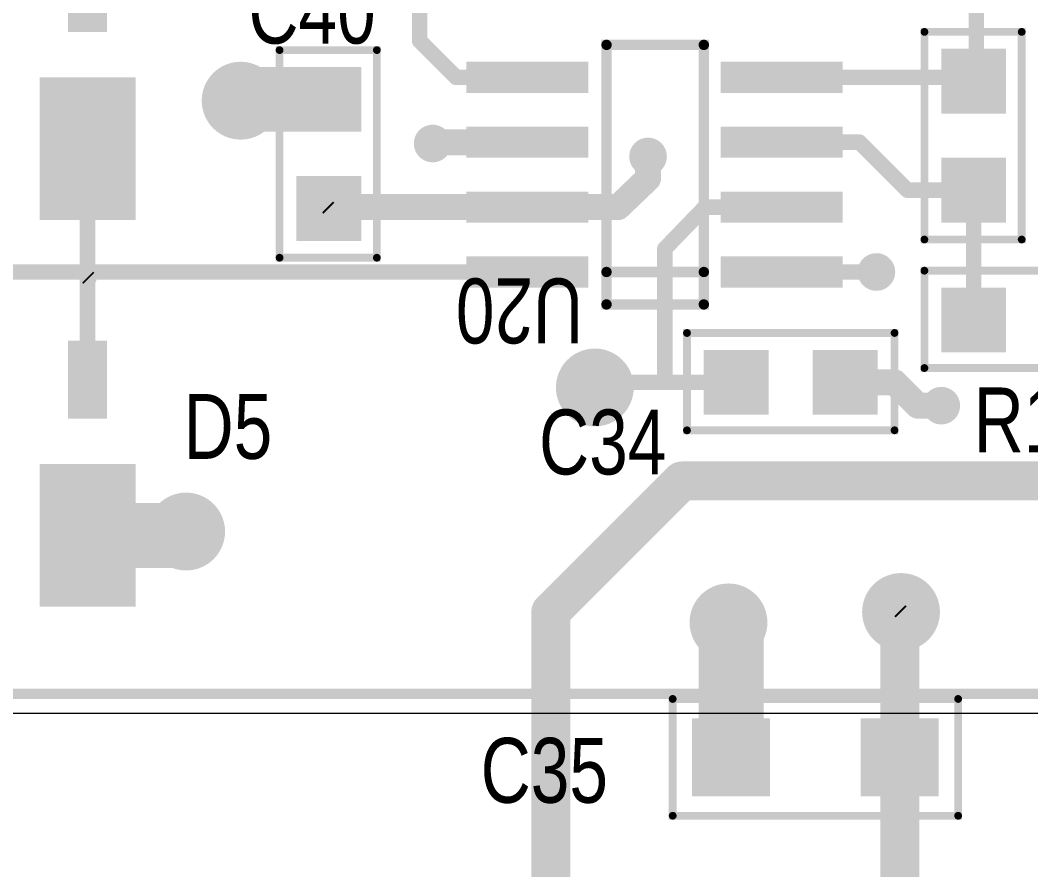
# Model space of a CAD drawing. Extents: x 0 to 8.76, y 0.02 to 4.83.
# Drawn here: x 2.497 to 3.276, y 2.21 to 2.865 of the extents above; entities that cross this region are included whole.
import ezdxf

# ---------------------------------------------------------------- set-up
doc = ezdxf.new("R2010")
doc.units = 0

msp = doc.modelspace()

# ---------------------------------------------------------------- linework, layer by layer
at = {"const_width": 0.001}
msp.add_lwpolyline([(1.051, 2.331), (8.563, 2.331), (8.563, 4.484), (1.051, 4.484), (1.051, 2.331)], close=True, dxfattribs=at)
at = {"layer": 'DRL'}
for points, const_width in [([(2.657, 2.803, 1), (2.677, 2.803, 1)], 0.02), ([(2.657, 2.803, 1), (2.677, 2.803, 1)], 0.02), ([(2.657, 2.803, 1), (2.677, 2.803, 1)], 0.02), ([(2.81, 2.77, 1), (2.82, 2.77, 1)], 0.01), ([(2.81, 2.77, 1), (2.82, 2.77, 1)], 0.01), ([(2.976, 2.76, 1), (2.986, 2.76, 1)], 0.01), ([(3.152, 2.671, 1), (3.162, 2.671, 1)], 0.01), ([(2.93, 2.582, 1), (2.95, 2.582, 1)], 0.02), ([(2.93, 2.582, 1), (2.95, 2.582, 1)], 0.02), ([(3.202, 2.568, 1), (3.212, 2.568, 1)], 0.01), ([(3.202, 2.568, 1), (3.212, 2.568, 1)], 0.01), ([(3.202, 2.568, 1), (3.212, 2.568, 1)], 0.01), ([(2.615, 2.471, 1), (2.635, 2.471, 1)], 0.02), ([(2.615, 2.471, 1), (2.635, 2.471, 1)], 0.02), ([(3.166, 2.409, 1), (3.186, 2.409, 1)], 0.02), ([(3.033, 2.401, 1), (3.053, 2.401, 1)], 0.02), ([(3.033, 2.401, 1), (3.053, 2.401, 1)], 0.02), ([(3.033, 2.401, 1), (3.053, 2.401, 1)], 0.02)]:
    msp.add_lwpolyline(points, format="xyb", close=True, dxfattribs=dict(at, const_width=const_width))
at = {"layer": 'FAB'}
for points, const_width in [([(2.657, 2.803, 1), (2.677, 2.803, 1)], 0.02), ([(2.657, 2.803, 1), (2.677, 2.803, 1)], 0.02), ([(2.657, 2.803, 1), (2.677, 2.803, 1)], 0.02), ([(2.81, 2.77, 1), (2.82, 2.77, 1)], 0.01), ([(2.81, 2.77, 1), (2.82, 2.77, 1)], 0.01), ([(2.976, 2.76, 1), (2.986, 2.76, 1)], 0.01), ([(3.152, 2.671, 1), (3.162, 2.671, 1)], 0.01), ([(2.93, 2.582, 1), (2.95, 2.582, 1)], 0.02), ([(2.93, 2.582, 1), (2.95, 2.582, 1)], 0.02), ([(3.202, 2.568, 1), (3.212, 2.568, 1)], 0.01), ([(3.202, 2.568, 1), (3.212, 2.568, 1)], 0.01), ([(3.202, 2.568, 1), (3.212, 2.568, 1)], 0.01), ([(2.615, 2.471, 1), (2.635, 2.471, 1)], 0.02), ([(2.615, 2.471, 1), (2.635, 2.471, 1)], 0.02), ([(3.166, 2.409, 1), (3.186, 2.409, 1)], 0.02), ([(3.033, 2.401, 1), (3.053, 2.401, 1)], 0.02), ([(3.033, 2.401, 1), (3.053, 2.401, 1)], 0.02), ([(3.033, 2.401, 1), (3.053, 2.401, 1)], 0.02)]:
    msp.add_lwpolyline(points, format="xyb", close=True, dxfattribs=dict(at, const_width=const_width))
at = {"layer": 'GND'}
for points, const_width in [([(2.655, 2.803, 1), (2.679, 2.803, 1)], 0.025), ([(2.655, 2.803, 1), (2.679, 2.803, 1)], 0.025), ([(2.655, 2.803, 1), (2.679, 2.803, 1)], 0.025), ([(2.809, 2.77, 1), (2.821, 2.77, 1)], 0.012), ([(2.809, 2.77, 1), (2.821, 2.77, 1)], 0.012), ([(2.975, 2.76, 1), (2.987, 2.76, 1)], 0.012), ([(3.151, 2.671, 1), (3.163, 2.671, 1)], 0.012), ([(2.928, 2.582, 1), (2.952, 2.582, 1)], 0.025), ([(2.928, 2.582, 1), (2.952, 2.582, 1)], 0.025), ([(3.201, 2.568, 1), (3.213, 2.568, 1)], 0.012), ([(3.201, 2.568, 1), (3.213, 2.568, 1)], 0.012), ([(3.201, 2.568, 1), (3.213, 2.568, 1)], 0.012), ([(2.613, 2.471, 1), (2.637, 2.471, 1)], 0.025), ([(2.613, 2.471, 1), (2.637, 2.471, 1)], 0.025), ([(3.164, 2.409, 1), (3.188, 2.409, 1)], 0.025), ([(3.031, 2.401, 1), (3.055, 2.401, 1)], 0.025), ([(3.031, 2.401, 1), (3.055, 2.401, 1)], 0.025), ([(3.031, 2.401, 1), (3.055, 2.401, 1)], 0.025)]:
    msp.add_lwpolyline(points, format="xyb", close=True, dxfattribs=dict(at, const_width=const_width))
at = {"layer": 'I10'}
for points, const_width in [([(2.655, 2.803, 1), (2.679, 2.803, 1)], 0.025), ([(2.655, 2.803, 1), (2.679, 2.803, 1)], 0.025), ([(2.655, 2.803, 1), (2.679, 2.803, 1)], 0.025), ([(2.809, 2.77, 1), (2.821, 2.77, 1)], 0.012), ([(2.809, 2.77, 1), (2.821, 2.77, 1)], 0.012), ([(2.975, 2.76, 1), (2.987, 2.76, 1)], 0.012), ([(3.151, 2.671, 1), (3.163, 2.671, 1)], 0.012), ([(2.928, 2.582, 1), (2.952, 2.582, 1)], 0.025), ([(2.928, 2.582, 1), (2.952, 2.582, 1)], 0.025), ([(3.201, 2.568, 1), (3.213, 2.568, 1)], 0.012), ([(3.201, 2.568, 1), (3.213, 2.568, 1)], 0.012), ([(3.201, 2.568, 1), (3.213, 2.568, 1)], 0.012), ([(2.613, 2.471, 1), (2.637, 2.471, 1)], 0.025), ([(2.613, 2.471, 1), (2.637, 2.471, 1)], 0.025), ([(3.164, 2.409, 1), (3.188, 2.409, 1)], 0.025), ([(3.031, 2.401, 1), (3.055, 2.401, 1)], 0.025), ([(3.031, 2.401, 1), (3.055, 2.401, 1)], 0.025), ([(3.031, 2.401, 1), (3.055, 2.401, 1)], 0.025)]:
    msp.add_lwpolyline(points, format="xyb", close=True, dxfattribs=dict(at, const_width=const_width))
at = {"layer": 'I11'}
for points, const_width in [([(2.655, 2.803, 1), (2.679, 2.803, 1)], 0.025), ([(2.655, 2.803, 1), (2.679, 2.803, 1)], 0.025), ([(2.655, 2.803, 1), (2.679, 2.803, 1)], 0.025), ([(2.809, 2.77, 1), (2.821, 2.77, 1)], 0.012), ([(2.809, 2.77, 1), (2.821, 2.77, 1)], 0.012), ([(2.975, 2.76, 1), (2.987, 2.76, 1)], 0.012), ([(3.151, 2.671, 1), (3.163, 2.671, 1)], 0.012), ([(2.928, 2.582, 1), (2.952, 2.582, 1)], 0.025), ([(2.928, 2.582, 1), (2.952, 2.582, 1)], 0.025), ([(3.201, 2.568, 1), (3.213, 2.568, 1)], 0.012), ([(3.201, 2.568, 1), (3.213, 2.568, 1)], 0.012), ([(3.201, 2.568, 1), (3.213, 2.568, 1)], 0.012), ([(2.613, 2.471, 1), (2.637, 2.471, 1)], 0.025), ([(2.613, 2.471, 1), (2.637, 2.471, 1)], 0.025), ([(3.164, 2.409, 1), (3.188, 2.409, 1)], 0.025), ([(3.031, 2.401, 1), (3.055, 2.401, 1)], 0.025), ([(3.031, 2.401, 1), (3.055, 2.401, 1)], 0.025), ([(3.031, 2.401, 1), (3.055, 2.401, 1)], 0.025)]:
    msp.add_lwpolyline(points, format="xyb", close=True, dxfattribs=dict(at, const_width=const_width))
at = {"layer": 'I12'}
for points, const_width in [([(2.655, 2.803, 1), (2.679, 2.803, 1)], 0.025), ([(2.655, 2.803, 1), (2.679, 2.803, 1)], 0.025), ([(2.655, 2.803, 1), (2.679, 2.803, 1)], 0.025), ([(2.809, 2.77, 1), (2.821, 2.77, 1)], 0.012), ([(2.809, 2.77, 1), (2.821, 2.77, 1)], 0.012), ([(2.975, 2.76, 1), (2.987, 2.76, 1)], 0.012), ([(3.151, 2.671, 1), (3.163, 2.671, 1)], 0.012), ([(2.928, 2.582, 1), (2.952, 2.582, 1)], 0.025), ([(2.928, 2.582, 1), (2.952, 2.582, 1)], 0.025), ([(3.201, 2.568, 1), (3.213, 2.568, 1)], 0.012), ([(3.201, 2.568, 1), (3.213, 2.568, 1)], 0.012), ([(3.201, 2.568, 1), (3.213, 2.568, 1)], 0.012), ([(2.613, 2.471, 1), (2.637, 2.471, 1)], 0.025), ([(2.613, 2.471, 1), (2.637, 2.471, 1)], 0.025), ([(3.164, 2.409, 1), (3.188, 2.409, 1)], 0.025), ([(3.031, 2.401, 1), (3.055, 2.401, 1)], 0.025), ([(3.031, 2.401, 1), (3.055, 2.401, 1)], 0.025), ([(3.031, 2.401, 1), (3.055, 2.401, 1)], 0.025)]:
    msp.add_lwpolyline(points, format="xyb", close=True, dxfattribs=dict(at, const_width=const_width))
at = {"layer": 'IN3'}
for points, const_width in [([(2.655, 2.803, 1), (2.679, 2.803, 1)], 0.025), ([(2.655, 2.803, 1), (2.679, 2.803, 1)], 0.025), ([(2.655, 2.803, 1), (2.679, 2.803, 1)], 0.025), ([(2.809, 2.77, 1), (2.821, 2.77, 1)], 0.012), ([(2.809, 2.77, 1), (2.821, 2.77, 1)], 0.012), ([(2.975, 2.76, 1), (2.987, 2.76, 1)], 0.012), ([(3.151, 2.671, 1), (3.163, 2.671, 1)], 0.012), ([(2.928, 2.582, 1), (2.952, 2.582, 1)], 0.025), ([(2.928, 2.582, 1), (2.952, 2.582, 1)], 0.025), ([(3.201, 2.568, 1), (3.213, 2.568, 1)], 0.012), ([(3.201, 2.568, 1), (3.213, 2.568, 1)], 0.012), ([(3.201, 2.568, 1), (3.213, 2.568, 1)], 0.012), ([(2.613, 2.471, 1), (2.637, 2.471, 1)], 0.025), ([(2.613, 2.471, 1), (2.637, 2.471, 1)], 0.025), ([(3.164, 2.409, 1), (3.188, 2.409, 1)], 0.025), ([(3.031, 2.401, 1), (3.055, 2.401, 1)], 0.025), ([(3.031, 2.401, 1), (3.055, 2.401, 1)], 0.025), ([(3.031, 2.401, 1), (3.055, 2.401, 1)], 0.025)]:
    msp.add_lwpolyline(points, format="xyb", close=True, dxfattribs=dict(at, const_width=const_width))
at = {"layer": 'IN4'}
for points, const_width in [([(2.655, 2.803, 1), (2.679, 2.803, 1)], 0.025), ([(2.655, 2.803, 1), (2.679, 2.803, 1)], 0.025), ([(2.655, 2.803, 1), (2.679, 2.803, 1)], 0.025), ([(2.809, 2.77, 1), (2.821, 2.77, 1)], 0.012), ([(2.809, 2.77, 1), (2.821, 2.77, 1)], 0.012), ([(2.975, 2.76, 1), (2.987, 2.76, 1)], 0.012), ([(3.151, 2.671, 1), (3.163, 2.671, 1)], 0.012), ([(2.928, 2.582, 1), (2.952, 2.582, 1)], 0.025), ([(2.928, 2.582, 1), (2.952, 2.582, 1)], 0.025), ([(3.201, 2.568, 1), (3.213, 2.568, 1)], 0.012), ([(3.201, 2.568, 1), (3.213, 2.568, 1)], 0.012), ([(3.201, 2.568, 1), (3.213, 2.568, 1)], 0.012), ([(2.613, 2.471, 1), (2.637, 2.471, 1)], 0.025), ([(2.613, 2.471, 1), (2.637, 2.471, 1)], 0.025), ([(3.164, 2.409, 1), (3.188, 2.409, 1)], 0.025), ([(3.031, 2.401, 1), (3.055, 2.401, 1)], 0.025), ([(3.031, 2.401, 1), (3.055, 2.401, 1)], 0.025), ([(3.031, 2.401, 1), (3.055, 2.401, 1)], 0.025)]:
    msp.add_lwpolyline(points, format="xyb", close=True, dxfattribs=dict(at, const_width=const_width))
at = {"layer": 'IN5'}
for points, const_width in [([(2.655, 2.803, 1), (2.679, 2.803, 1)], 0.025), ([(2.655, 2.803, 1), (2.679, 2.803, 1)], 0.025), ([(2.655, 2.803, 1), (2.679, 2.803, 1)], 0.025), ([(2.809, 2.77, 1), (2.821, 2.77, 1)], 0.012), ([(2.809, 2.77, 1), (2.821, 2.77, 1)], 0.012), ([(2.975, 2.76, 1), (2.987, 2.76, 1)], 0.012), ([(3.151, 2.671, 1), (3.163, 2.671, 1)], 0.012), ([(2.928, 2.582, 1), (2.952, 2.582, 1)], 0.025), ([(2.928, 2.582, 1), (2.952, 2.582, 1)], 0.025), ([(3.201, 2.568, 1), (3.213, 2.568, 1)], 0.012), ([(3.201, 2.568, 1), (3.213, 2.568, 1)], 0.012), ([(3.201, 2.568, 1), (3.213, 2.568, 1)], 0.012), ([(2.613, 2.471, 1), (2.637, 2.471, 1)], 0.025), ([(2.613, 2.471, 1), (2.637, 2.471, 1)], 0.025), ([(3.164, 2.409, 1), (3.188, 2.409, 1)], 0.025), ([(3.031, 2.401, 1), (3.055, 2.401, 1)], 0.025), ([(3.031, 2.401, 1), (3.055, 2.401, 1)], 0.025), ([(3.031, 2.401, 1), (3.055, 2.401, 1)], 0.025)]:
    msp.add_lwpolyline(points, format="xyb", close=True, dxfattribs=dict(at, const_width=const_width))
at = {"layer": 'IN6'}
for points, const_width in [([(2.655, 2.803, 1), (2.679, 2.803, 1)], 0.025), ([(2.655, 2.803, 1), (2.679, 2.803, 1)], 0.025), ([(2.655, 2.803, 1), (2.679, 2.803, 1)], 0.025), ([(2.809, 2.77, 1), (2.821, 2.77, 1)], 0.012), ([(2.809, 2.77, 1), (2.821, 2.77, 1)], 0.012), ([(2.975, 2.76, 1), (2.987, 2.76, 1)], 0.012), ([(3.151, 2.671, 1), (3.163, 2.671, 1)], 0.012), ([(2.928, 2.582, 1), (2.952, 2.582, 1)], 0.025), ([(2.928, 2.582, 1), (2.952, 2.582, 1)], 0.025), ([(3.201, 2.568, 1), (3.213, 2.568, 1)], 0.012), ([(3.201, 2.568, 1), (3.213, 2.568, 1)], 0.012), ([(3.201, 2.568, 1), (3.213, 2.568, 1)], 0.012), ([(2.613, 2.471, 1), (2.637, 2.471, 1)], 0.025), ([(2.613, 2.471, 1), (2.637, 2.471, 1)], 0.025), ([(3.164, 2.409, 1), (3.188, 2.409, 1)], 0.025), ([(3.031, 2.401, 1), (3.055, 2.401, 1)], 0.025), ([(3.031, 2.401, 1), (3.055, 2.401, 1)], 0.025), ([(3.031, 2.401, 1), (3.055, 2.401, 1)], 0.025)]:
    msp.add_lwpolyline(points, format="xyb", close=True, dxfattribs=dict(at, const_width=const_width))
at = {"layer": 'IN7'}
for points, const_width in [([(2.655, 2.803, 1), (2.679, 2.803, 1)], 0.025), ([(2.655, 2.803, 1), (2.679, 2.803, 1)], 0.025), ([(2.655, 2.803, 1), (2.679, 2.803, 1)], 0.025), ([(2.809, 2.77, 1), (2.821, 2.77, 1)], 0.012), ([(2.809, 2.77, 1), (2.821, 2.77, 1)], 0.012), ([(2.975, 2.76, 1), (2.987, 2.76, 1)], 0.012), ([(3.151, 2.671, 1), (3.163, 2.671, 1)], 0.012), ([(2.928, 2.582, 1), (2.952, 2.582, 1)], 0.025), ([(2.928, 2.582, 1), (2.952, 2.582, 1)], 0.025), ([(3.201, 2.568, 1), (3.213, 2.568, 1)], 0.012), ([(3.201, 2.568, 1), (3.213, 2.568, 1)], 0.012), ([(3.201, 2.568, 1), (3.213, 2.568, 1)], 0.012), ([(2.613, 2.471, 1), (2.637, 2.471, 1)], 0.025), ([(2.613, 2.471, 1), (2.637, 2.471, 1)], 0.025), ([(3.164, 2.409, 1), (3.188, 2.409, 1)], 0.025), ([(3.031, 2.401, 1), (3.055, 2.401, 1)], 0.025), ([(3.031, 2.401, 1), (3.055, 2.401, 1)], 0.025), ([(3.031, 2.401, 1), (3.055, 2.401, 1)], 0.025)]:
    msp.add_lwpolyline(points, format="xyb", close=True, dxfattribs=dict(at, const_width=const_width))
at = {"layer": 'IN8'}
for points, const_width in [([(2.655, 2.803, 1), (2.679, 2.803, 1)], 0.025), ([(2.655, 2.803, 1), (2.679, 2.803, 1)], 0.025), ([(2.655, 2.803, 1), (2.679, 2.803, 1)], 0.025), ([(2.809, 2.77, 1), (2.821, 2.77, 1)], 0.012), ([(2.809, 2.77, 1), (2.821, 2.77, 1)], 0.012), ([(2.975, 2.76, 1), (2.987, 2.76, 1)], 0.012), ([(3.151, 2.671, 1), (3.163, 2.671, 1)], 0.012), ([(2.928, 2.582, 1), (2.952, 2.582, 1)], 0.025), ([(2.928, 2.582, 1), (2.952, 2.582, 1)], 0.025), ([(3.201, 2.568, 1), (3.213, 2.568, 1)], 0.012), ([(3.201, 2.568, 1), (3.213, 2.568, 1)], 0.012), ([(3.201, 2.568, 1), (3.213, 2.568, 1)], 0.012), ([(2.613, 2.471, 1), (2.637, 2.471, 1)], 0.025), ([(2.613, 2.471, 1), (2.637, 2.471, 1)], 0.025), ([(3.164, 2.409, 1), (3.188, 2.409, 1)], 0.025), ([(3.031, 2.401, 1), (3.055, 2.401, 1)], 0.025), ([(3.031, 2.401, 1), (3.055, 2.401, 1)], 0.025), ([(3.031, 2.401, 1), (3.055, 2.401, 1)], 0.025)]:
    msp.add_lwpolyline(points, format="xyb", close=True, dxfattribs=dict(at, const_width=const_width))
at = {"layer": 'IN9'}
for points, const_width in [([(2.655, 2.803, 1), (2.679, 2.803, 1)], 0.025), ([(2.655, 2.803, 1), (2.679, 2.803, 1)], 0.025), ([(2.655, 2.803, 1), (2.679, 2.803, 1)], 0.025), ([(2.809, 2.77, 1), (2.821, 2.77, 1)], 0.012), ([(2.809, 2.77, 1), (2.821, 2.77, 1)], 0.012), ([(2.975, 2.76, 1), (2.987, 2.76, 1)], 0.012), ([(3.151, 2.671, 1), (3.163, 2.671, 1)], 0.012), ([(2.928, 2.582, 1), (2.952, 2.582, 1)], 0.025), ([(2.928, 2.582, 1), (2.952, 2.582, 1)], 0.025), ([(3.201, 2.568, 1), (3.213, 2.568, 1)], 0.012), ([(3.201, 2.568, 1), (3.213, 2.568, 1)], 0.012), ([(3.201, 2.568, 1), (3.213, 2.568, 1)], 0.012), ([(2.613, 2.471, 1), (2.637, 2.471, 1)], 0.025), ([(2.613, 2.471, 1), (2.637, 2.471, 1)], 0.025), ([(3.164, 2.409, 1), (3.188, 2.409, 1)], 0.025), ([(3.031, 2.401, 1), (3.055, 2.401, 1)], 0.025), ([(3.031, 2.401, 1), (3.055, 2.401, 1)], 0.025), ([(3.031, 2.401, 1), (3.055, 2.401, 1)], 0.025)]:
    msp.add_lwpolyline(points, format="xyb", close=True, dxfattribs=dict(at, const_width=const_width))
at = {"layer": 'NOT'}
for points, const_width in [([(2.657, 2.803, 1), (2.677, 2.803, 1)], 0.02), ([(2.657, 2.803, 1), (2.677, 2.803, 1)], 0.02), ([(2.657, 2.803, 1), (2.677, 2.803, 1)], 0.02), ([(2.81, 2.77, 1), (2.82, 2.77, 1)], 0.01), ([(2.81, 2.77, 1), (2.82, 2.77, 1)], 0.01), ([(2.976, 2.76, 1), (2.986, 2.76, 1)], 0.01), ([(3.152, 2.671, 1), (3.162, 2.671, 1)], 0.01), ([(2.93, 2.582, 1), (2.95, 2.582, 1)], 0.02), ([(2.93, 2.582, 1), (2.95, 2.582, 1)], 0.02), ([(3.202, 2.568, 1), (3.212, 2.568, 1)], 0.01), ([(3.202, 2.568, 1), (3.212, 2.568, 1)], 0.01), ([(3.202, 2.568, 1), (3.212, 2.568, 1)], 0.01), ([(2.615, 2.471, 1), (2.635, 2.471, 1)], 0.02), ([(2.615, 2.471, 1), (2.635, 2.471, 1)], 0.02), ([(3.166, 2.409, 1), (3.186, 2.409, 1)], 0.02), ([(3.033, 2.401, 1), (3.053, 2.401, 1)], 0.02), ([(3.033, 2.401, 1), (3.053, 2.401, 1)], 0.02), ([(3.033, 2.401, 1), (3.053, 2.401, 1)], 0.02)]:
    msp.add_lwpolyline(points, format="xyb", close=True, dxfattribs=dict(at, const_width=const_width))
at = {"layer": 'PWR'}
for points, const_width in [([(2.655, 2.803, 1), (2.679, 2.803, 1)], 0.025), ([(2.655, 2.803, 1), (2.679, 2.803, 1)], 0.025), ([(2.655, 2.803, 1), (2.679, 2.803, 1)], 0.025), ([(2.809, 2.77, 1), (2.821, 2.77, 1)], 0.012), ([(2.809, 2.77, 1), (2.821, 2.77, 1)], 0.012), ([(2.975, 2.76, 1), (2.987, 2.76, 1)], 0.012), ([(3.151, 2.671, 1), (3.163, 2.671, 1)], 0.012), ([(2.928, 2.582, 1), (2.952, 2.582, 1)], 0.025), ([(2.928, 2.582, 1), (2.952, 2.582, 1)], 0.025), ([(3.201, 2.568, 1), (3.213, 2.568, 1)], 0.012), ([(3.201, 2.568, 1), (3.213, 2.568, 1)], 0.012), ([(3.201, 2.568, 1), (3.213, 2.568, 1)], 0.012), ([(2.613, 2.471, 1), (2.637, 2.471, 1)], 0.025), ([(2.613, 2.471, 1), (2.637, 2.471, 1)], 0.025), ([(3.164, 2.409, 1), (3.188, 2.409, 1)], 0.025), ([(3.031, 2.401, 1), (3.055, 2.401, 1)], 0.025), ([(3.031, 2.401, 1), (3.055, 2.401, 1)], 0.025), ([(3.031, 2.401, 1), (3.055, 2.401, 1)], 0.025)]:
    msp.add_lwpolyline(points, format="xyb", close=True, dxfattribs=dict(at, const_width=const_width))
at = {"layer": 'SMT'}
for points, const_width in [([(2.652, 2.803, 1), (2.682, 2.803, 1)], 0.03), ([(2.652, 2.803, 1), (2.682, 2.803, 1)], 0.03), ([(2.652, 2.803, 1), (2.682, 2.803, 1)], 0.03), ([(2.808, 2.77, 1), (2.822, 2.77, 1)], 0.015), ([(2.808, 2.77, 1), (2.822, 2.77, 1)], 0.015), ([(2.974, 2.76, 1), (2.988, 2.76, 1)], 0.015), ([(3.15, 2.671, 1), (3.164, 2.671, 1)], 0.015), ([(2.925, 2.582, 1), (2.955, 2.582, 1)], 0.03), ([(2.925, 2.582, 1), (2.955, 2.582, 1)], 0.03), ([(3.2, 2.568, 1), (3.214, 2.568, 1)], 0.015), ([(3.2, 2.568, 1), (3.214, 2.568, 1)], 0.015), ([(3.2, 2.568, 1), (3.214, 2.568, 1)], 0.015), ([(2.61, 2.471, 1), (2.64, 2.471, 1)], 0.03), ([(2.61, 2.471, 1), (2.64, 2.471, 1)], 0.03), ([(3.161, 2.409, 1), (3.191, 2.409, 1)], 0.03), ([(3.028, 2.401, 1), (3.058, 2.401, 1)], 0.03), ([(3.028, 2.401, 1), (3.058, 2.401, 1)], 0.03), ([(3.028, 2.401, 1), (3.058, 2.401, 1)], 0.03)]:
    msp.add_lwpolyline(points, format="xyb", close=True, dxfattribs=dict(at, const_width=const_width))
for points in [[(2.534, 2.856), (2.564, 2.856), (2.534, 2.916), (2.564, 2.916)], [(3.207, 2.793), (3.257, 2.793), (3.207, 2.843), (3.257, 2.843)], [(2.71, 2.779), (2.76, 2.779), (2.71, 2.829), (2.76, 2.829)], [(2.841, 2.809), (2.935, 2.809), (2.841, 2.833), (2.935, 2.833)], [(3.037, 2.809), (3.131, 2.809), (3.037, 2.833), (3.131, 2.833)], [(2.512, 2.711), (2.586, 2.711), (2.512, 2.821), (2.586, 2.821)], [(2.841, 2.759), (2.935, 2.759), (2.841, 2.783), (2.935, 2.783)], [(3.037, 2.759), (3.131, 2.759), (3.037, 2.783), (3.131, 2.783)], [(3.207, 2.709), (3.257, 2.709), (3.207, 2.759), (3.257, 2.759)], [(2.71, 2.695), (2.76, 2.695), (2.71, 2.745), (2.76, 2.745)], [(2.841, 2.709), (2.935, 2.709), (2.841, 2.733), (2.935, 2.733)], [(3.037, 2.709), (3.131, 2.709), (3.037, 2.733), (3.131, 2.733)], [(2.841, 2.659), (2.935, 2.659), (2.841, 2.683), (2.935, 2.683)], [(3.037, 2.659), (3.131, 2.659), (3.037, 2.683), (3.131, 2.683)], [(3.207, 2.609), (3.257, 2.609), (3.207, 2.659), (3.257, 2.659)], [(2.534, 2.558), (2.564, 2.558), (2.534, 2.618), (2.564, 2.618)], [(3.024, 2.561), (3.074, 2.561), (3.024, 2.611), (3.074, 2.611)], [(3.108, 2.561), (3.158, 2.561), (3.108, 2.611), (3.158, 2.611)], [(2.512, 2.413), (2.586, 2.413), (2.512, 2.523), (2.586, 2.523)], [(3.015, 2.267), (3.075, 2.267), (3.015, 2.327), (3.075, 2.327)], [(3.145, 2.267), (3.205, 2.267), (3.145, 2.327), (3.205, 2.327)]]:
    msp.add_solid(points, dxfattribs=at)
at = {"layer": 'SPT'}
for points in [[(2.534, 2.856), (2.564, 2.856), (2.534, 2.916), (2.564, 2.916)], [(3.207, 2.793), (3.257, 2.793), (3.207, 2.843), (3.257, 2.843)], [(2.71, 2.779), (2.76, 2.779), (2.71, 2.829), (2.76, 2.829)], [(2.841, 2.809), (2.935, 2.809), (2.841, 2.833), (2.935, 2.833)], [(3.037, 2.809), (3.131, 2.809), (3.037, 2.833), (3.131, 2.833)], [(2.512, 2.711), (2.586, 2.711), (2.512, 2.821), (2.586, 2.821)], [(2.841, 2.759), (2.935, 2.759), (2.841, 2.783), (2.935, 2.783)], [(3.037, 2.759), (3.131, 2.759), (3.037, 2.783), (3.131, 2.783)], [(3.207, 2.709), (3.257, 2.709), (3.207, 2.759), (3.257, 2.759)], [(2.71, 2.695), (2.76, 2.695), (2.71, 2.745), (2.76, 2.745)], [(2.841, 2.709), (2.935, 2.709), (2.841, 2.733), (2.935, 2.733)], [(3.037, 2.709), (3.131, 2.709), (3.037, 2.733), (3.131, 2.733)], [(2.841, 2.659), (2.935, 2.659), (2.841, 2.683), (2.935, 2.683)], [(3.037, 2.659), (3.131, 2.659), (3.037, 2.683), (3.131, 2.683)], [(3.207, 2.609), (3.257, 2.609), (3.207, 2.659), (3.257, 2.659)], [(2.534, 2.558), (2.564, 2.558), (2.534, 2.618), (2.564, 2.618)], [(3.024, 2.561), (3.074, 2.561), (3.024, 2.611), (3.074, 2.611)], [(3.108, 2.561), (3.158, 2.561), (3.108, 2.611), (3.158, 2.611)], [(2.512, 2.413), (2.586, 2.413), (2.512, 2.523), (2.586, 2.523)], [(3.015, 2.267), (3.075, 2.267), (3.015, 2.327), (3.075, 2.327)], [(3.145, 2.267), (3.205, 2.267), (3.145, 2.327), (3.205, 2.327)]]:
    msp.add_solid(points, dxfattribs=at)
at = {"layer": 'SST'}
for points, const_width in [([(1.066, 4.467), (1.066, 2.346), (8.547, 2.346), (8.548, 2.365), (8.548, 4.469), (1.067, 4.469), (1.067, 4.468), (1.066, 4.467)], 0.008), ([(3.269, 2.856), (3.269, 2.696), (3.269, 2.696), (3.194, 2.696), (3.194, 2.856), (3.269, 2.856)], 0.006), ([(2.697, 2.682), (2.697, 2.842), (2.697, 2.842), (2.772, 2.842), (2.772, 2.682), (2.697, 2.682)], 0.006), ([(2.949, 2.646), (3.024, 2.646), (3.024, 2.846), (2.949, 2.846), (2.949, 2.646)], 0.008), ([(3.194, 2.672), (3.354, 2.672), (3.354, 2.672), (3.354, 2.597), (3.194, 2.597), (3.194, 2.672)], 0.006), ([(3.011, 2.624), (3.171, 2.624), (3.171, 2.624), (3.171, 2.549), (3.011, 2.549), (3.011, 2.624)], 0.006), ([(3.22, 2.252), (3.22, 2.342), (3.22, 2.342), (3, 2.342), (3, 2.252), (3.22, 2.252)], 0.006)]:
    msp.add_lwpolyline(points, close=True, dxfattribs=dict(at, const_width=const_width))
for points, const_width in [([(3.1925, 2.856, 1), (3.1955, 2.856, 1)], 0.003), ([(3.2675, 2.856, 1), (3.2705, 2.856, 1)], 0.003), ([(3.2675, 2.856, 1), (3.2705, 2.856, 1)], 0.003), ([(2.6955, 2.842, 1), (2.6985, 2.842, 1)], 0.003), ([(2.6955, 2.842, 1), (2.6985, 2.842, 1)], 0.003), ([(2.7705, 2.842, 1), (2.7735, 2.842, 1)], 0.003), ([(2.947, 2.846, 1), (2.951, 2.846, 1)], 0.004), ([(3.022, 2.846, 1), (3.026, 2.846, 1)], 0.004), ([(3.1925, 2.696, 1), (3.1955, 2.696, 1)], 0.003), ([(3.2675, 2.696, 1), (3.2705, 2.696, 1)], 0.003), ([(3.2675, 2.696, 1), (3.2705, 2.696, 1)], 0.003), ([(2.6955, 2.682, 1), (2.6985, 2.682, 1)], 0.003), ([(2.6955, 2.682, 1), (2.6985, 2.682, 1)], 0.003), ([(2.7705, 2.682, 1), (2.7735, 2.682, 1)], 0.003), ([(2.947, 2.671, 1), (2.951, 2.671, 1)], 0.004), ([(3.022, 2.671, 1), (3.026, 2.671, 1)], 0.004), ([(3.1925, 2.672, 1), (3.1955, 2.672, 1)], 0.003), ([(3.1925, 2.672, 1), (3.1955, 2.672, 1)], 0.003), ([(2.947, 2.646, 1), (2.951, 2.646, 1)], 0.004), ([(2.947, 2.646, 1), (2.951, 2.646, 1)], 0.004), ([(3.022, 2.646, 1), (3.026, 2.646, 1)], 0.004), ([(3.0095, 2.624, 1), (3.0125, 2.624, 1)], 0.003), ([(3.0095, 2.624, 1), (3.0125, 2.624, 1)], 0.003), ([(3.1695, 2.624, 1), (3.1725, 2.624, 1)], 0.003), ([(3.1695, 2.624, 1), (3.1725, 2.624, 1)], 0.003), ([(3.1925, 2.597, 1), (3.1955, 2.597, 1)], 0.003), ([(3.0095, 2.549, 1), (3.0125, 2.549, 1)], 0.003), ([(3.1695, 2.549, 1), (3.1725, 2.549, 1)], 0.003), ([(2.9985, 2.342, 1), (3.0015, 2.342, 1)], 0.003), ([(3.2185, 2.342, 1), (3.2215, 2.342, 1)], 0.003), ([(3.2185, 2.342, 1), (3.2215, 2.342, 1)], 0.003), ([(2.9985, 2.252, 1), (3.0015, 2.252, 1)], 0.003), ([(3.2185, 2.252, 1), (3.2215, 2.252, 1)], 0.003), ([(3.2185, 2.252, 1), (3.2215, 2.252, 1)], 0.003)]:
    msp.add_lwpolyline(points, format="xyb", close=True, dxfattribs=dict(at, const_width=const_width))
at = {"layer": 'SST', "const_width": 0.008}
msp.add_lwpolyline([(2.949, 2.671), (3.024, 2.671)], dxfattribs=at)
at = {"layer": 'TOP'}
for points, const_width in [([(2.805, 2.849), (2.805, 3.034)], 0.012), ([(3.234, 2.82), (3.234, 2.918)], 0.012), ([(2.833, 2.821), (2.805, 2.849)], 0.012), ([(2.667, 2.803), (2.673, 2.803)], 0.05), ([(2.667, 2.803), (2.673, 2.803)], 0.05), ([(2.667, 2.803), (2.673, 2.803)], 0.05), ([(2.673, 2.803), (2.674, 2.804)], 0.05), ([(2.673, 2.803), (2.674, 2.804)], 0.05), ([(2.673, 2.803), (2.674, 2.804)], 0.05), ([(2.674, 2.804), (2.735, 2.804)], 0.05), ([(2.674, 2.804), (2.735, 2.804)], 0.05), ([(2.674, 2.804), (2.735, 2.804)], 0.05), ([(2.888, 2.821), (2.833, 2.821)], 0.012), ([(3.229, 2.821), (3.084, 2.821)], 0.012), ([(3.232, 2.818), (3.229, 2.821)], 0.012), ([(3.232, 2.818), (3.234, 2.82)], 0.012), ([(2.888, 2.771), (2.815, 2.771)], 0.02), ([(2.815, 2.771), (2.815, 2.77)], 0.02), ([(2.888, 2.771), (2.815, 2.771)], 0.02), ([(2.815, 2.771), (2.815, 2.77)], 0.02), ([(3.084, 2.771), (3.144, 2.771)], 0.012), ([(3.144, 2.771), (3.181, 2.734)], 0.012), ([(2.549, 2.671), (2.549, 2.766)], 0.012), ([(2.549, 2.671), (2.549, 2.766)], 0.012), ([(2.981, 2.743), (2.981, 2.76)], 0.02), ([(2.958, 2.721), (2.981, 2.743)], 0.02), ([(3.181, 2.734), (3.232, 2.734)], 0.012), ([(3.232, 2.634), (3.232, 2.734)], 0.012), ([(2.734, 2.721), (2.735, 2.72)], 0.02), ([(2.735, 2.72), (2.734, 2.721)], 0.02), ([(2.734, 2.721), (2.888, 2.721)], 0.02), ([(2.732, 2.721), (2.734, 2.721)], 0.012), ([(2.734, 2.721), (2.732, 2.721)], 0.012), ([(2.732, 2.721), (2.732, 2.721)], 0.012), ([(2.734, 2.721), (2.732, 2.721)], 0.012), ([(2.732, 2.721), (2.732, 2.721)], 0.012), ([(2.735, 2.72), (2.734, 2.721)], 0.012), ([(2.735, 2.72), (2.734, 2.721)], 0.012), ([(2.888, 2.721), (2.958, 2.721)], 0.02), ([(3.025, 2.721), (2.994, 2.689)], 0.012), ([(3.084, 2.721), (3.025, 2.721)], 0.012), ([(2.994, 2.689), (2.994, 2.586)], 0.012), ([(2.378, 2.671), (2.549, 2.671)], 0.012), ([(2.888, 2.671), (2.53, 2.671)], 0.012), ([(2.549, 2.667), (2.545, 2.671)], 0.012), ([(2.545, 2.671), (2.888, 2.671)], 0.012), ([(2.888, 2.671), (2.549, 2.671)], 0.012), ([(2.888, 2.671), (2.549, 2.671)], 0.012), ([(2.549, 2.671), (2.549, 2.588)], 0.012), ([(2.549, 2.588), (2.549, 2.667)], 0.012), ([(2.549, 2.667), (2.55, 2.666)], 0.012), ([(2.549, 2.588), (2.549, 2.667)], 0.012), ([(3.084, 2.671), (3.157, 2.671)], 0.012), ([(3.171, 2.586), (3.133, 2.586)], 0.02), ([(3.171, 2.586), (3.133, 2.586)], 0.02), ([(3.133, 2.586), (3.171, 2.586)], 0.02), ([(3.189, 2.568), (3.171, 2.586)], 0.02), ([(3.189, 2.568), (3.171, 2.586)], 0.02), ([(3.171, 2.586), (3.189, 2.568)], 0.02), ([(2.943, 2.586), (2.94, 2.583)], 0.012), ([(2.943, 2.586), (2.94, 2.583)], 0.012), ([(2.94, 2.583), (2.94, 2.582)], 0.012), ([(2.94, 2.583), (2.94, 2.582)], 0.012), ([(3.049, 2.586), (2.943, 2.586)], 0.012), ([(3.049, 2.586), (2.943, 2.586)], 0.012), ([(2.994, 2.586), (3.049, 2.586)], 0.012), ([(3.207, 2.568), (3.189, 2.568)], 0.02), ([(3.207, 2.568), (3.189, 2.568)], 0.02), ([(3.189, 2.568), (3.207, 2.568)], 0.02), ([(3.007, 2.51), (2.906, 2.409)], 0.03), ([(3.901, 2.51), (3.007, 2.51)], 0.03), ([(2.549, 2.468), (2.625, 2.468)], 0.05), ([(2.625, 2.468), (2.549, 2.468)], 0.05), ([(2.625, 2.468), (2.625, 2.471)], 0.05), ([(2.625, 2.471), (2.625, 2.468)], 0.05), ([(2.906, 2.409), (2.906, 1.713)], 0.03), ([(3.045, 2.401), (3.045, 2.401)], 0.05), ([(3.045, 2.401), (3.045, 2.297)], 0.05), ([(3.045, 2.297), (3.045, 2.401)], 0.05), ([(3.045, 2.401), (3.045, 2.401)], 0.05), ([(3.045, 2.401), (3.045, 2.401)], 0.05), ([(3.045, 2.401), (3.045, 2.297)], 0.05), ([(3.175, 2.41), (3.175, 2.297)], 0.03), ([(3.176, 2.409), (3.175, 2.41)], 0.012), ([(3.043, 2.401), (3.045, 2.401)], 0.012), ([(3.045, 2.401), (3.043, 2.401)], 0.012), ([(3.043, 2.401), (3.045, 2.401)], 0.012), ([(3.175, 2.162), (3.175, 2.297)], 0.03)]:
    msp.add_lwpolyline(points, dxfattribs=dict(at, const_width=const_width))
for points, const_width in [([(2.802, 2.849, 1), (2.808, 2.849, 1)], 0.006), ([(2.802, 2.849, 1), (2.808, 2.849, 1)], 0.006), ([(2.6545, 2.803, 1), (2.6795, 2.803, 1)], 0.025), ([(2.6545, 2.803, 1), (2.6795, 2.803, 1)], 0.025), ([(2.6545, 2.803, 1), (2.6795, 2.803, 1)], 0.025), ([(2.655, 2.803, 1), (2.679, 2.803, 1)], 0.025), ([(2.655, 2.803, 1), (2.679, 2.803, 1)], 0.025), ([(2.655, 2.803, 1), (2.679, 2.803, 1)], 0.025), ([(2.6605, 2.803, 1), (2.6855, 2.803, 1)], 0.025), ([(2.6605, 2.803, 1), (2.6855, 2.803, 1)], 0.025), ([(2.6605, 2.803, 1), (2.6855, 2.803, 1)], 0.025), ([(2.6605, 2.803, 1), (2.6855, 2.803, 1)], 0.025), ([(2.6605, 2.803, 1), (2.6855, 2.803, 1)], 0.025), ([(2.6605, 2.803, 1), (2.6855, 2.803, 1)], 0.025), ([(2.6615, 2.804, 1), (2.6865, 2.804, 1)], 0.025), ([(2.6615, 2.804, 1), (2.6865, 2.804, 1)], 0.025), ([(2.6615, 2.804, 1), (2.6865, 2.804, 1)], 0.025), ([(2.6615, 2.804, 1), (2.6865, 2.804, 1)], 0.025), ([(2.6615, 2.804, 1), (2.6865, 2.804, 1)], 0.025), ([(2.6615, 2.804, 1), (2.6865, 2.804, 1)], 0.025), ([(2.7225, 2.804, 1), (2.7475, 2.804, 1)], 0.025), ([(2.7225, 2.804, 1), (2.7475, 2.804, 1)], 0.025), ([(2.7225, 2.804, 1), (2.7475, 2.804, 1)], 0.025), ([(2.83, 2.821, 1), (2.836, 2.821, 1)], 0.006), ([(2.83, 2.821, 1), (2.836, 2.821, 1)], 0.006), ([(2.885, 2.821, 1), (2.891, 2.821, 1)], 0.006), ([(3.081, 2.821, 1), (3.087, 2.821, 1)], 0.006), ([(3.226, 2.821, 1), (3.232, 2.821, 1)], 0.006), ([(3.226, 2.821, 1), (3.232, 2.821, 1)], 0.006), ([(3.229, 2.818, 1), (3.235, 2.818, 1)], 0.006), ([(3.229, 2.818, 1), (3.235, 2.818, 1)], 0.006), ([(3.231, 2.82, 1), (3.237, 2.82, 1)], 0.006), ([(3.231, 2.82, 1), (3.237, 2.82, 1)], 0.006), ([(2.809, 2.77, 1), (2.821, 2.77, 1)], 0.012), ([(2.809, 2.77, 1), (2.821, 2.77, 1)], 0.012), ([(2.81, 2.771, 1), (2.82, 2.771, 1)], 0.01), ([(2.81, 2.771, 1), (2.82, 2.771, 1)], 0.01), ([(2.81, 2.771, 1), (2.82, 2.771, 1)], 0.01), ([(2.81, 2.771, 1), (2.82, 2.771, 1)], 0.01), ([(2.883, 2.771, 1), (2.893, 2.771, 1)], 0.01), ([(2.883, 2.771, 1), (2.893, 2.771, 1)], 0.01), ([(2.81, 2.77, 1), (2.82, 2.77, 1)], 0.01), ([(2.81, 2.77, 1), (2.82, 2.77, 1)], 0.01), ([(3.081, 2.771, 1), (3.087, 2.771, 1)], 0.006), ([(3.141, 2.771, 1), (3.147, 2.771, 1)], 0.006), ([(3.141, 2.771, 1), (3.147, 2.771, 1)], 0.006), ([(2.546, 2.766, 1), (2.552, 2.766, 1)], 0.006), ([(2.546, 2.766, 1), (2.552, 2.766, 1)], 0.006), ([(2.975, 2.76, 1), (2.987, 2.76, 1)], 0.012), ([(2.976, 2.76, 1), (2.986, 2.76, 1)], 0.01), ([(2.976, 2.743, 1), (2.986, 2.743, 1)], 0.01), ([(2.976, 2.743, 1), (2.986, 2.743, 1)], 0.01), ([(3.178, 2.734, 1), (3.184, 2.734, 1)], 0.006), ([(3.178, 2.734, 1), (3.184, 2.734, 1)], 0.006), ([(3.229, 2.734, 1), (3.235, 2.734, 1)], 0.006), ([(3.229, 2.734, 1), (3.235, 2.734, 1)], 0.006), ([(2.729, 2.721, 1), (2.739, 2.721, 1)], 0.01), ([(2.729, 2.721, 1), (2.739, 2.721, 1)], 0.01), ([(2.729, 2.721, 1), (2.739, 2.721, 1)], 0.01), ([(2.73, 2.72, 1), (2.74, 2.72, 1)], 0.01), ([(2.73, 2.72, 1), (2.74, 2.72, 1)], 0.01), ([(2.729, 2.721, 1), (2.735, 2.721, 1)], 0.006), ([(2.729, 2.721, 1), (2.735, 2.721, 1)], 0.006), ([(2.729, 2.721, 1), (2.735, 2.721, 1)], 0.006), ([(2.729, 2.721, 1), (2.735, 2.721, 1)], 0.006), ([(2.729, 2.721, 1), (2.735, 2.721, 1)], 0.006), ([(2.729, 2.721, 1), (2.735, 2.721, 1)], 0.006), ([(2.729, 2.721, 1), (2.735, 2.721, 1)], 0.006), ([(2.731, 2.721, 1), (2.737, 2.721, 1)], 0.006), ([(2.731, 2.721, 1), (2.737, 2.721, 1)], 0.006), ([(2.731, 2.721, 1), (2.737, 2.721, 1)], 0.006), ([(2.731, 2.721, 1), (2.737, 2.721, 1)], 0.006), ([(2.731, 2.721, 1), (2.737, 2.721, 1)], 0.006), ([(2.883, 2.721, 1), (2.893, 2.721, 1)], 0.01), ([(2.883, 2.721, 1), (2.893, 2.721, 1)], 0.01), ([(2.953, 2.721, 1), (2.963, 2.721, 1)], 0.01), ([(2.953, 2.721, 1), (2.963, 2.721, 1)], 0.01), ([(3.022, 2.721, 1), (3.028, 2.721, 1)], 0.006), ([(3.022, 2.721, 1), (3.028, 2.721, 1)], 0.006), ([(3.081, 2.721, 1), (3.087, 2.721, 1)], 0.006), ([(2.732, 2.72, 1), (2.738, 2.72, 1)], 0.006), ([(2.732, 2.72, 1), (2.738, 2.72, 1)], 0.006), ([(2.991, 2.689, 1), (2.997, 2.689, 1)], 0.006), ([(2.991, 2.689, 1), (2.997, 2.689, 1)], 0.006), ([(3.151, 2.671, 1), (3.163, 2.671, 1)], 0.012), ([(2.527, 2.671, 1), (2.533, 2.671, 1)], 0.006), ([(2.542, 2.671, 1), (2.548, 2.671, 1)], 0.006), ([(2.542, 2.671, 1), (2.548, 2.671, 1)], 0.006), ([(2.546, 2.671, 1), (2.552, 2.671, 1)], 0.006), ([(2.546, 2.671, 1), (2.552, 2.671, 1)], 0.006), ([(2.546, 2.671, 1), (2.552, 2.671, 1)], 0.006), ([(2.546, 2.671, 1), (2.552, 2.671, 1)], 0.006), ([(2.546, 2.671, 1), (2.552, 2.671, 1)], 0.006), ([(2.546, 2.671, 1), (2.552, 2.671, 1)], 0.006), ([(2.546, 2.667, 1), (2.552, 2.667, 1)], 0.006), ([(2.546, 2.667, 1), (2.552, 2.667, 1)], 0.006), ([(2.546, 2.667, 1), (2.552, 2.667, 1)], 0.006), ([(2.546, 2.667, 1), (2.552, 2.667, 1)], 0.006), ([(2.547, 2.666, 1), (2.553, 2.666, 1)], 0.006), ([(2.885, 2.671, 1), (2.891, 2.671, 1)], 0.006), ([(2.885, 2.671, 1), (2.891, 2.671, 1)], 0.006), ([(2.885, 2.671, 1), (2.891, 2.671, 1)], 0.006), ([(2.885, 2.671, 1), (2.891, 2.671, 1)], 0.006), ([(3.081, 2.671, 1), (3.087, 2.671, 1)], 0.006), ([(3.154, 2.671, 1), (3.16, 2.671, 1)], 0.006), ([(3.229, 2.634, 1), (3.235, 2.634, 1)], 0.006), ([(2.928, 2.582, 1), (2.952, 2.582, 1)], 0.025), ([(2.928, 2.582, 1), (2.952, 2.582, 1)], 0.025), ([(2.546, 2.588, 1), (2.552, 2.588, 1)], 0.006), ([(2.546, 2.588, 1), (2.552, 2.588, 1)], 0.006), ([(2.546, 2.588, 1), (2.552, 2.588, 1)], 0.006), ([(3.128, 2.586, 1), (3.138, 2.586, 1)], 0.01), ([(3.128, 2.586, 1), (3.138, 2.586, 1)], 0.01), ([(3.128, 2.586, 1), (3.138, 2.586, 1)], 0.01), ([(3.166, 2.586, 1), (3.176, 2.586, 1)], 0.01), ([(3.166, 2.586, 1), (3.176, 2.586, 1)], 0.01), ([(3.166, 2.586, 1), (3.176, 2.586, 1)], 0.01), ([(3.166, 2.586, 1), (3.176, 2.586, 1)], 0.01), ([(3.166, 2.586, 1), (3.176, 2.586, 1)], 0.01), ([(3.166, 2.586, 1), (3.176, 2.586, 1)], 0.01), ([(2.937, 2.583, 1), (2.943, 2.583, 1)], 0.006), ([(2.937, 2.583, 1), (2.943, 2.583, 1)], 0.006), ([(2.937, 2.583, 1), (2.943, 2.583, 1)], 0.006), ([(2.937, 2.583, 1), (2.943, 2.583, 1)], 0.006), ([(2.937, 2.582, 1), (2.943, 2.582, 1)], 0.006), ([(2.937, 2.582, 1), (2.943, 2.582, 1)], 0.006), ([(2.94, 2.586, 1), (2.946, 2.586, 1)], 0.006), ([(2.94, 2.586, 1), (2.946, 2.586, 1)], 0.006), ([(2.94, 2.586, 1), (2.946, 2.586, 1)], 0.006), ([(2.94, 2.586, 1), (2.946, 2.586, 1)], 0.006), ([(2.991, 2.586, 1), (2.997, 2.586, 1)], 0.006), ([(2.991, 2.586, 1), (2.997, 2.586, 1)], 0.006), ([(3.046, 2.586, 1), (3.052, 2.586, 1)], 0.006), ([(3.046, 2.586, 1), (3.052, 2.586, 1)], 0.006), ([(3.046, 2.586, 1), (3.052, 2.586, 1)], 0.006), ([(3.201, 2.568, 1), (3.213, 2.568, 1)], 0.012), ([(3.201, 2.568, 1), (3.213, 2.568, 1)], 0.012), ([(3.201, 2.568, 1), (3.213, 2.568, 1)], 0.012), ([(3.184, 2.568, 1), (3.194, 2.568, 1)], 0.01), ([(3.184, 2.568, 1), (3.194, 2.568, 1)], 0.01), ([(3.184, 2.568, 1), (3.194, 2.568, 1)], 0.01), ([(3.184, 2.568, 1), (3.194, 2.568, 1)], 0.01), ([(3.184, 2.568, 1), (3.194, 2.568, 1)], 0.01), ([(3.184, 2.568, 1), (3.194, 2.568, 1)], 0.01), ([(3.202, 2.568, 1), (3.212, 2.568, 1)], 0.01), ([(3.202, 2.568, 1), (3.212, 2.568, 1)], 0.01), ([(3.202, 2.568, 1), (3.212, 2.568, 1)], 0.01), ([(2.9995, 2.51, 1), (3.0145, 2.51, 1)], 0.015), ([(2.9995, 2.51, 1), (3.0145, 2.51, 1)], 0.015), ([(2.5365, 2.468, 1), (2.5615, 2.468, 1)], 0.025), ([(2.5365, 2.468, 1), (2.5615, 2.468, 1)], 0.025), ([(2.6125, 2.471, 1), (2.6375, 2.471, 1)], 0.025), ([(2.6125, 2.471, 1), (2.6375, 2.471, 1)], 0.025), ([(2.6125, 2.468, 1), (2.6375, 2.468, 1)], 0.025), ([(2.6125, 2.468, 1), (2.6375, 2.468, 1)], 0.025), ([(2.6125, 2.468, 1), (2.6375, 2.468, 1)], 0.025), ([(2.6125, 2.468, 1), (2.6375, 2.468, 1)], 0.025), ([(2.613, 2.471, 1), (2.637, 2.471, 1)], 0.025), ([(2.613, 2.471, 1), (2.637, 2.471, 1)], 0.025), ([(3.164, 2.409, 1), (3.188, 2.409, 1)], 0.025), ([(2.8985, 2.409, 1), (2.9135, 2.409, 1)], 0.015), ([(2.8985, 2.409, 1), (2.9135, 2.409, 1)], 0.015), ([(3.031, 2.401, 1), (3.055, 2.401, 1)], 0.025), ([(3.031, 2.401, 1), (3.055, 2.401, 1)], 0.025), ([(3.031, 2.401, 1), (3.055, 2.401, 1)], 0.025), ([(3.0325, 2.401, 1), (3.0575, 2.401, 1)], 0.025), ([(3.0325, 2.401, 1), (3.0575, 2.401, 1)], 0.025), ([(3.0325, 2.401, 1), (3.0575, 2.401, 1)], 0.025), ([(3.0325, 2.401, 1), (3.0575, 2.401, 1)], 0.025), ([(3.0325, 2.401, 1), (3.0575, 2.401, 1)], 0.025), ([(3.0325, 2.401, 1), (3.0575, 2.401, 1)], 0.025), ([(3.0325, 2.401, 1), (3.0575, 2.401, 1)], 0.025), ([(3.0325, 2.401, 1), (3.0575, 2.401, 1)], 0.025), ([(3.0325, 2.401, 1), (3.0575, 2.401, 1)], 0.025), ([(3.1675, 2.41, 1), (3.1825, 2.41, 1)], 0.015), ([(3.172, 2.41, 1), (3.178, 2.41, 1)], 0.006), ([(3.173, 2.409, 1), (3.179, 2.409, 1)], 0.006), ([(3.04, 2.401, 1), (3.046, 2.401, 1)], 0.006), ([(3.04, 2.401, 1), (3.046, 2.401, 1)], 0.006), ([(3.04, 2.401, 1), (3.046, 2.401, 1)], 0.006), ([(3.042, 2.401, 1), (3.048, 2.401, 1)], 0.006), ([(3.042, 2.401, 1), (3.048, 2.401, 1)], 0.006), ([(3.042, 2.401, 1), (3.048, 2.401, 1)], 0.006), ([(3.0325, 2.297, 1), (3.0575, 2.297, 1)], 0.025), ([(3.0325, 2.297, 1), (3.0575, 2.297, 1)], 0.025), ([(3.0325, 2.297, 1), (3.0575, 2.297, 1)], 0.025), ([(3.1675, 2.297, 1), (3.1825, 2.297, 1)], 0.015), ([(3.1675, 2.297, 1), (3.1825, 2.297, 1)], 0.015)]:
    msp.add_lwpolyline(points, format="xyb", close=True, dxfattribs=dict(at, const_width=const_width))
for points in [[(2.534, 2.856), (2.564, 2.856), (2.534, 2.916), (2.564, 2.916)], [(3.207, 2.793), (3.257, 2.793), (3.207, 2.843), (3.257, 2.843)], [(2.71, 2.779), (2.76, 2.779), (2.71, 2.829), (2.76, 2.829)], [(2.841, 2.809), (2.935, 2.809), (2.841, 2.833), (2.935, 2.833)], [(3.037, 2.809), (3.131, 2.809), (3.037, 2.833), (3.131, 2.833)], [(2.512, 2.711), (2.586, 2.711), (2.512, 2.821), (2.586, 2.821)], [(2.841, 2.759), (2.935, 2.759), (2.841, 2.783), (2.935, 2.783)], [(3.037, 2.759), (3.131, 2.759), (3.037, 2.783), (3.131, 2.783)], [(3.207, 2.709), (3.257, 2.709), (3.207, 2.759), (3.257, 2.759)], [(2.71, 2.695), (2.76, 2.695), (2.71, 2.745), (2.76, 2.745)], [(2.841, 2.709), (2.935, 2.709), (2.841, 2.733), (2.935, 2.733)], [(3.037, 2.709), (3.131, 2.709), (3.037, 2.733), (3.131, 2.733)], [(2.841, 2.659), (2.935, 2.659), (2.841, 2.683), (2.935, 2.683)], [(3.037, 2.659), (3.131, 2.659), (3.037, 2.683), (3.131, 2.683)], [(3.207, 2.609), (3.257, 2.609), (3.207, 2.659), (3.257, 2.659)], [(2.534, 2.558), (2.564, 2.558), (2.534, 2.618), (2.564, 2.618)], [(3.024, 2.561), (3.074, 2.561), (3.024, 2.611), (3.074, 2.611)], [(3.108, 2.561), (3.158, 2.561), (3.108, 2.611), (3.158, 2.611)], [(2.512, 2.413), (2.586, 2.413), (2.512, 2.523), (2.586, 2.523)], [(3.015, 2.267), (3.075, 2.267), (3.015, 2.327), (3.075, 2.327)], [(3.145, 2.267), (3.205, 2.267), (3.145, 2.327), (3.205, 2.327)]]:
    msp.add_solid(points, dxfattribs=at)

# ---------------------------------------------------------------- texts
at = {"layer": 'SST', "width": 0.8}
for s, rotation, p in [('C40', 360, (2.673, 2.847)), ('U20', 180, (2.931, 2.666)), ('R140', 360, (3.232, 2.532)), ('D5', 360, (2.623, 2.527)), ('C34', 360, (2.897, 2.515))]:
    msp.add_text(s, height=0.05, rotation=rotation, dxfattribs=at).set_placement(p)
msp.add_text('C35', height=0.05, dxfattribs=at).set_placement((2.852, 2.262))

doc.saveas('drawing.dxf')
